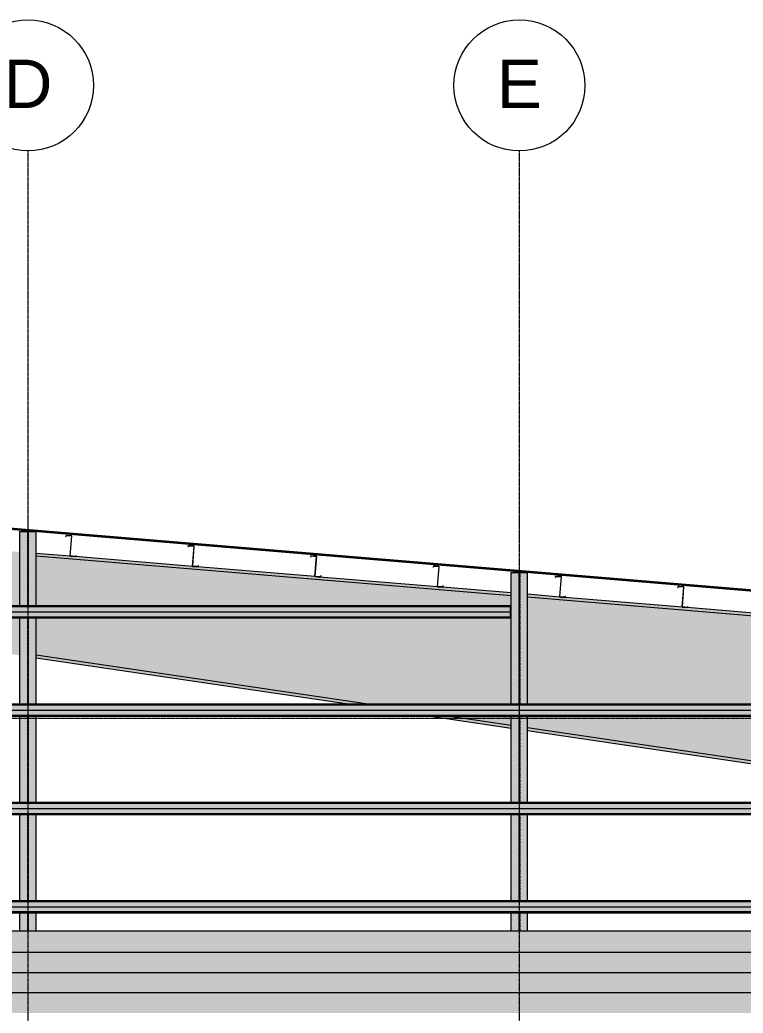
# Model space of a CAD drawing. Header units: inches. Extents: x 20426 to 36348, y -461 to 673.
# Drawn here: x 21386.1 to 21739.3, y 188 to 673 of the extents above; entities that cross this region are included whole.
import ezdxf

# ---------------------------------------------------------------- set-up
doc = ezdxf.new("R2010")
doc.units = ezdxf.units.IN
doc.header["$MEASUREMENT"] = 0
doc.linetypes.add('Grid Line 1_2_', pattern=[0.875, 0.5, -0.125, 0.125, -0.125])
doc.linetypes.add('Hidden 1_8_', pattern=[0.1875, 0.125, -0.0625])
for name, color, linetype, lineweight in [('A-FLOR-LEVL', 51, 'Continuous', 9), ('A-ROOF', 132, 'Continuous', 13), ('A-WALL', 113, 'Continuous', 13), ('I-WALL', 2, 'Continuous', 13), ('S-BEAM', 12, 'Continuous', 9), ('S-COLS', 52, 'Continuous', 9), ('S-GRID', 1, 'Continuous', 9), ('S-GRID-IDEN', 1, 'Continuous', 9)]:
    doc.layers.add(name, color=color, linetype=linetype, lineweight=lineweight)
doc.styles.add('Arial_1', font='arial.ttf', dxfattribs={"height": 23.60479})

# ---------------------------------------------------------------- blocks, each defined once
blk = doc.blocks.new('Girt_Z - 10_D-V4-Elevation - West')
at = {"layer": 'S-BEAM'}
h = blk.add_hatch(color=256, dxfattribs=at)
h.paths.add_polyline_path([(21413.05, 410.92), (21413.58, 411.45), (21413.5, 411.53), (21413.01, 411.03), (21410.7, 411.22), (21410.7, 411.11)], flags=0)
h.paths.add_polyline_path([(21410.63, 411.31), (21411.43, 420.9), (21411.32, 420.91), (21410.52, 411.32)], flags=0)
h.paths.add_polyline_path([(21408.45, 420.69), (21408.94, 421.18), (21411.25, 420.99), (21411.26, 421.1), (21408.9, 421.3), (21408.37, 420.76)], flags=0)
for p, q in [((21408.9, 421.3), (21408.37, 420.76)), ((21408.37, 420.76), (21408.45, 420.69)), ((21408.45, 420.69), (21408.94, 421.18)), ((21411.26, 421.1), (21408.9, 421.3)), ((21408.94, 421.18), (21411.25, 420.99)), ((21411.32, 420.91), (21410.52, 411.32)), ((21410.63, 411.31), (21411.43, 420.9)), ((21413.01, 411.03), (21410.7, 411.22)), ((21410.7, 411.11), (21413.05, 410.92)), ((21413.5, 411.53), (21413.01, 411.03)), ((21413.05, 410.92), (21413.58, 411.45)), ((21413.58, 411.45), (21413.5, 411.53))]:
    blk.add_line(p, q, dxfattribs=at)
for centre, radius, start, end in [((21411.25, 420.91), 0.0782, 355.2364, 83.1136), ((21411.25, 420.91), 0.188, 55.2364, 85.2364), ((21411.25, 420.91), 0.187, 25.2364, 55.2364), ((21411.25, 420.91), 0.187, 355.2364, 25.2364), ((21410.71, 411.3), 0.187, 175.2364, 205.2364), ((21410.71, 411.3), 0.187, 205.2364, 235.2364), ((21410.71, 411.3), 0.188, 235.2364, 265.2364), ((21410.71, 411.3), 0.0782, 175.2364, 262.194)]:
    blk.add_arc(centre, radius, start, end, dxfattribs=at)
blk = doc.blocks.new('Girt_Z - 10_D-V5-Elevation - West')
at = {"layer": 'S-BEAM'}
h = blk.add_hatch(color=256, dxfattribs=at)
h.paths.add_polyline_path([(21472.85, 405.93), (21473.38, 406.47), (21473.3, 406.54), (21472.81, 406.05), (21470.49, 406.24), (21470.49, 406.13)], flags=0)
h.paths.add_polyline_path([(21470.43, 406.32), (21471.23, 415.92), (21471.12, 415.92), (21470.32, 406.33)], flags=0)
h.paths.add_polyline_path([(21468.24, 415.7), (21468.74, 416.2), (21471.05, 416.01), (21471.05, 416.12), (21468.69, 416.31), (21468.17, 415.78)], flags=0)
for p, q in [((21468.69, 416.31), (21468.17, 415.78)), ((21468.17, 415.78), (21468.24, 415.7)), ((21468.24, 415.7), (21468.74, 416.2)), ((21471.05, 416.12), (21468.69, 416.31)), ((21468.74, 416.2), (21471.05, 416.01)), ((21471.12, 415.92), (21470.32, 406.33)), ((21470.43, 406.32), (21471.23, 415.92)), ((21472.81, 406.05), (21470.49, 406.24)), ((21470.49, 406.13), (21472.85, 405.93)), ((21473.3, 406.54), (21472.81, 406.05)), ((21472.85, 405.93), (21473.38, 406.47)), ((21473.38, 406.47), (21473.3, 406.54))]:
    blk.add_line(p, q, dxfattribs=at)
for centre, radius, start, end in [((21471.04, 415.93), 0.188, 25.2364, 85.2364), ((21471.04, 415.93), 0.0782, 24.5288, 83.1136), ((21471.04, 415.93), 0.0782, 355.2364, 24.5288), ((21471.04, 415.93), 0.188, 355.2364, 25.2364), ((21470.5, 406.32), 0.188, 175.2364, 205.2364), ((21470.5, 406.32), 0.188, 205.2364, 235.2364), ((21470.5, 406.32), 0.187, 235.2364, 265.2364), ((21470.5, 406.32), 0.0782, 175.2364, 204.2222), ((21470.5, 406.32), 0.0782, 204.2222, 233.2081), ((21470.5, 406.32), 0.0782, 233.2081, 262.194)]:
    blk.add_arc(centre, radius, start, end, dxfattribs=at)
blk = doc.blocks.new('Girt_Z - 10_D-V6-Elevation - West')
at = {"layer": 'S-BEAM'}
h = blk.add_hatch(color=256, dxfattribs=at)
h.paths.add_polyline_path([(21532.64, 400.95), (21533.17, 401.48), (21533.09, 401.56), (21532.6, 401.06), (21530.29, 401.26), (21530.28, 401.15)], flags=0)
h.paths.add_polyline_path([(21530.22, 401.34), (21531.02, 410.93), (21530.91, 410.94), (21530.11, 401.35)], flags=0)
h.paths.add_polyline_path([(21528.04, 410.72), (21528.53, 411.22), (21530.84, 411.03), (21530.85, 411.14), (21528.49, 411.33), (21527.96, 410.8)], flags=0)
for p, q in [((21528.49, 411.33), (21527.96, 410.8)), ((21527.96, 410.8), (21528.04, 410.72)), ((21528.04, 410.72), (21528.53, 411.22)), ((21530.85, 411.14), (21528.49, 411.33)), ((21528.53, 411.22), (21530.84, 411.03)), ((21530.91, 410.94), (21530.11, 401.35)), ((21530.22, 401.34), (21531.02, 410.93)), ((21530.28, 401.15), (21532.64, 400.95)), ((21532.6, 401.06), (21530.29, 401.26)), ((21533.09, 401.56), (21532.6, 401.06)), ((21532.64, 400.95), (21533.17, 401.48)), ((21533.17, 401.48), (21533.09, 401.56))]:
    blk.add_line(p, q, dxfattribs=at)
for centre, radius, start, end in [((21530.83, 410.95), 0.0782, 53.8212, 83.1136), ((21530.83, 410.95), 0.187, 355.2364, 85.2364), ((21530.83, 410.95), 0.0782, 24.5288, 53.8212), ((21530.83, 410.95), 0.0782, 355.2364, 24.5288), ((21530.3, 401.33), 0.187, 175.2364, 265.2364), ((21530.3, 401.33), 0.0782, 175.2364, 204.2222), ((21530.3, 401.33), 0.0782, 204.2222, 233.2081), ((21530.3, 401.33), 0.0782, 233.2081, 262.194)]:
    blk.add_arc(centre, radius, start, end, dxfattribs=at)
blk = doc.blocks.new('Girt_Z - 10_D-V7-Elevation - West')
at = {"layer": 'S-BEAM'}
h = blk.add_hatch(color=256, dxfattribs=at)
h.paths.add_polyline_path([(21592.43, 395.97), (21592.96, 396.5), (21592.88, 396.58), (21592.39, 396.08), (21590.08, 396.27), (21590.07, 396.16)], flags=0)
h.paths.add_polyline_path([(21590.01, 396.36), (21590.81, 405.95), (21590.7, 405.96), (21589.9, 396.37)], flags=0)
h.paths.add_polyline_path([(21587.83, 405.74), (21588.32, 406.24), (21590.63, 406.04), (21590.64, 406.15), (21588.28, 406.35), (21587.75, 405.82)], flags=0)
for p, q in [((21588.28, 406.35), (21587.75, 405.82)), ((21587.75, 405.82), (21587.83, 405.74)), ((21587.83, 405.74), (21588.32, 406.24)), ((21590.64, 406.15), (21588.28, 406.35)), ((21588.32, 406.24), (21590.63, 406.04)), ((21590.7, 405.96), (21589.9, 396.37)), ((21590.01, 396.36), (21590.81, 405.95)), ((21590.07, 396.16), (21592.43, 395.97)), ((21592.39, 396.08), (21590.08, 396.27)), ((21592.88, 396.58), (21592.39, 396.08)), ((21592.43, 395.97), (21592.96, 396.5)), ((21592.96, 396.5), (21592.88, 396.58))]:
    blk.add_line(p, q, dxfattribs=at)
for centre, radius, start, end in [((21590.62, 405.97), 0.0782, 53.8212, 83.1136), ((21590.62, 405.97), 0.188, 355.2364, 85.2364), ((21590.62, 405.97), 0.0782, 24.5288, 53.8212), ((21590.62, 405.97), 0.0782, 355.2364, 24.5288), ((21590.09, 396.35), 0.188, 175.2364, 235.2364), ((21590.09, 396.35), 0.187, 235.2364, 265.2364), ((21590.09, 396.35), 0.0782, 175.2364, 262.194)]:
    blk.add_arc(centre, radius, start, end, dxfattribs=at)
blk = doc.blocks.new('Girt_Z - 10_D-V8-Elevation - West')
at = {"layer": 'S-BEAM'}
h = blk.add_hatch(color=256, dxfattribs=at)
h.paths.add_polyline_path([(21652.23, 390.99), (21652.75, 391.52), (21652.68, 391.6), (21652.18, 391.1), (21649.87, 391.29), (21649.87, 391.18)], flags=0)
h.paths.add_polyline_path([(21649.8, 391.38), (21650.6, 400.97), (21650.49, 400.98), (21649.7, 391.38)], flags=0)
h.paths.add_polyline_path([(21647.62, 400.76), (21648.11, 401.25), (21650.43, 401.06), (21650.43, 401.17), (21648.07, 401.37), (21647.55, 400.83)], flags=0)
for p, q in [((21648.07, 401.37), (21647.55, 400.83)), ((21647.55, 400.83), (21647.62, 400.76)), ((21647.62, 400.76), (21648.11, 401.25)), ((21650.43, 401.17), (21648.07, 401.37)), ((21648.11, 401.25), (21650.43, 401.06)), ((21650.49, 400.98), (21649.7, 391.38)), ((21649.8, 391.38), (21650.6, 400.97)), ((21652.18, 391.1), (21649.87, 391.29)), ((21649.87, 391.18), (21652.23, 390.99)), ((21652.68, 391.6), (21652.18, 391.1)), ((21652.23, 390.99), (21652.75, 391.52)), ((21652.75, 391.52), (21652.68, 391.6))]:
    blk.add_line(p, q, dxfattribs=at)
for centre, radius, start, end in [((21650.42, 400.98), 0.187, 355.2364, 85.2364), ((21650.42, 400.98), 0.0782, 355.2364, 83.1136), ((21649.88, 391.37), 0.187, 175.2364, 265.2364), ((21649.88, 391.37), 0.0782, 175.2364, 262.194)]:
    blk.add_arc(centre, radius, start, end, dxfattribs=at)
blk = doc.blocks.new('Family7 - Family7-557682-Elevation - West')
at = {"layer": 'S-BEAM'}
h = blk.add_hatch(color=256, dxfattribs=at)
h.paths.add_polyline_path([(22358.76, 330.85), (22360.11, 332), (22354.03, 332.5), (22354.03, 331.25), (22356.08, 331.08)], flags=0)
h.paths.add_polyline_path([(22346.07, 331.91), (22346.07, 333.02), (22332.79, 333.02), (22336.71, 332.69)], flags=0)
h.paths.add_polyline_path([(22276.27, 338.98), (22114.03, 352.5), (22114.03, 351.25), (22261.22, 338.98)], flags=0)
h.paths.add_polyline_path([(22106.07, 351.91), (22106.07, 353.17), (21874.03, 372.5), (21874.03, 371.25), (22104.32, 352.06)], flags=0)
h.paths.add_polyline_path([(21866.07, 371.91), (21866.07, 373.17), (21634.03, 392.5), (21634.03, 391.25), (21832.13, 374.74)], flags=0)
h.paths.add_polyline_path([(21626.07, 391.91), (21626.07, 393.17), (21394.03, 412.5), (21394.03, 411.25), (21600.79, 394.02)], flags=0)
h.paths.add_polyline_path([(21386.07, 411.91), (21386.07, 413.17), (21154.03, 432.5), (21154.04, 431.25), (21370.76, 413.19)], flags=0)
h.paths.add_polyline_path([(21146.07, 431.91), (21146.07, 433.17), (21138.99, 433.76), (21140.54, 432.37)], flags=0)
h = blk.add_hatch(color=256, dxfattribs=at)
h.paths.add_polyline_path([(22321.25, 299.11), (22346.07, 320.12), (22346.07, 331.91), (22332.79, 333.02), (22114.03, 333.02), (22114.03, 303.43), (22319.48, 299.15), (22319.67, 299.3), (22319.68, 299.14), (22319.8, 299.14)], flags=0)
h.paths.add_polyline_path([(22106.07, 303.6), (22106.07, 333.02), (21874.03, 333.02), (21874.03, 308.43), (22104.32, 303.63)], flags=0)
h.paths.add_polyline_path([(21866.07, 308.6), (21866.07, 333.02), (21634.03, 333.02), (21634.03, 327.29), (21743.11, 311.16), (21833.19, 309.28)], flags=0)
h.paths.add_polyline_path([(22354.03, 326.85), (22358.76, 330.85), (22354.03, 331.25), (22354.03, 329.61)], flags=0)
h.paths.add_polyline_path([(21626.07, 328.47), (21626.07, 333.02), (21595.34, 333.02), (21620.16, 329.35)], flags=0)
h.paths.add_polyline_path([(22026.85, 338.98), (22106.07, 338.98), (22106.07, 351.91), (21874.03, 371.25), (21874.03, 338.98), (21949.39, 338.98)], flags=0)
h.paths.add_polyline_path([(21639.52, 338.98), (21866.07, 338.98), (21866.07, 371.91), (21634.03, 391.25), (21634.03, 338.98)], flags=0)
h.paths.add_polyline_path([(22143.05, 338.98), (22261.22, 338.98), (22114.03, 351.24), (22114.03, 338.98)], flags=0)
h.paths.add_polyline_path([(21555.01, 338.98), (21626.07, 338.98), (21626.07, 391.91), (21394.03, 411.25), (21394.03, 386.98), (21625.57, 386.98), (21625.57, 381.02), (21394.03, 381.02), (21394.03, 362.79), (21505.38, 346.32)], flags=0)
h.paths.add_polyline_path([(21386.07, 363.97), (21386.07, 381.02), (21270.79, 381.02), (21368.39, 366.58)], flags=0)
h.paths.add_polyline_path([(21230.47, 386.98), (21386.07, 386.98), (21386.07, 411.91), (21154.03, 431.25), (21154.03, 420.32), (21183.61, 393.91), (21213.46, 389.5)], flags=0)
h.paths.add_polyline_path([(21146.07, 427.43), (21146.07, 431.91), (21141.3, 432.31), (21141.3, 431.69)], flags=0)
h = blk.add_hatch(color=256, dxfattribs=at)
h.paths.add_polyline_path([(22319.8, 297.89), (22321.25, 299.11), (22114.03, 303.43), (22114.03, 302.18), (22297.98, 298.34)], flags=0)
h.paths.add_polyline_path([(22106.07, 302.34), (22106.07, 303.6), (21874.03, 308.43), (21874.03, 307.18), (22104.32, 302.38)], flags=0)
h.paths.add_polyline_path([(21866.07, 307.35), (21866.07, 308.6), (21743.11, 311.16), (21634.03, 327.29), (21634.03, 326.03), (21743, 309.91), (21833.19, 308.03)], flags=0)
h.paths.add_polyline_path([(21626.07, 327.21), (21626.07, 328.47), (21595.34, 333.02), (21586.79, 333.02), (21620.16, 328.08)], flags=0)
h.paths.add_polyline_path([(21546.47, 338.98), (21555.01, 338.98), (21394.03, 362.79), (21394.03, 361.53), (21496.84, 346.32)], flags=0)
h.paths.add_polyline_path([(21386.07, 362.7), (21386.07, 363.97), (21270.79, 381.02), (21262.25, 381.02), (21368.39, 365.32)], flags=0)
h.paths.add_polyline_path([(21230.47, 386.98), (21183.61, 393.91), (21185.3, 392.4), (21221.92, 386.98), (21222.49, 386.98)], flags=0)
for p, q in [((21410.7, 411.11), (21394.03, 412.5)), ((21394.03, 411.25), (21626.07, 391.91)), ((21470.49, 406.13), (21413.05, 410.92)), ((21530.28, 401.15), (21472.85, 405.93)), ((21590.07, 396.16), (21532.64, 400.95)), ((21626.07, 393.17), (21592.43, 395.97)), ((21649.87, 391.18), (21634.03, 392.5)), ((21634.03, 391.25), (21866.07, 371.91)), ((21709.66, 386.2), (21652.23, 390.99)), ((21769.45, 381.22), (21712.02, 386)), ((21555.01, 338.98), (21394.03, 362.79)), ((21394.03, 361.53), (21546.47, 338.98)), ((21586.79, 333.02), (21626.07, 327.21)), ((21626.07, 328.47), (21595.34, 333.02)), ((21743.11, 311.16), (21634.03, 327.29)), ((21634.03, 326.03), (21743, 309.91))]:
    blk.add_line(p, q, dxfattribs=at)
blk = doc.blocks.new('W-Wide Flange-Column - W10X33-556715-Elevation - West')
at = {"layer": 'S-COLS', "linetype": 'Hidden 1_8_'}
for p, q in [((21389.9, 386.98), (21389.9, 423.2)), ((21390.21, 423.2), (21390.21, 386.98)), ((21389.9, 338.98), (21389.9, 381.02)), ((21390.21, 381.02), (21390.21, 338.98)), ((21389.9, 290.98), (21389.9, 333.02)), ((21390.21, 333.02), (21390.21, 290.98)), ((21389.9, 242.98), (21389.9, 285.02)), ((21390.21, 285.02), (21390.21, 242.98)), ((21389.9, 228), (21389.9, 237.02)), ((21390.21, 237.02), (21390.21, 228))]:
    blk.add_line(p, q, dxfattribs=at)
blk = doc.blocks.new('W-Wide Flange-Column - W10X33-556716-Elevation - West')
at = {"layer": 'S-COLS', "linetype": 'Hidden 1_8_'}
for p, q in [((21629.9, 338.98), (21629.9, 403.2)), ((21630.21, 403.2), (21630.21, 338.98)), ((21629.9, 290.98), (21629.9, 333.02)), ((21630.21, 333.02), (21630.21, 290.98)), ((21629.9, 242.98), (21629.9, 285.02)), ((21630.21, 285.02), (21630.21, 242.98)), ((21629.9, 228), (21629.9, 237.02)), ((21630.21, 237.02), (21630.21, 228))]:
    blk.add_line(p, q, dxfattribs=at)
blk = doc.blocks.new('Girt_Z - 10_D-559342-Elevation - West')
at = {"layer": 'S-BEAM'}
for points in [[(22343.07, 217.2), (22343.07, 217.59), (20676.75, 217.59), (20676.75, 217.2), (22336.71, 217.2)], [(21387.76, 216.98), (22343.07, 216.98), (22343.07, 217.2), (20676.75, 217.2), (20676.75, 216.98), (21368.39, 216.98)], [(21445.86, 207.72), (22343.07, 207.72), (22343.07, 216.98), (20676.75, 216.98), (20676.75, 207.72), (21407.13, 207.72)]]:
    blk.add_hatch(color=256, dxfattribs=at).paths.add_polyline_path(points, flags=0)
blk.add_line((22343.07, 217.59), (20676.75, 217.59), dxfattribs=at)
blk = doc.blocks.new('Girt_Z - 8_D-559297-Elevation - West')
at = {"layer": 'S-BEAM'}
for points in [[(22356.08, 242.5), (22364.05, 242.5), (22364.05, 242.98), (21136.05, 242.98), (21136.05, 242.5), (22336.71, 242.5)], [(22356.08, 240.13), (22364.05, 240.13), (22364.05, 242.5), (21136.05, 242.5), (21136.05, 240.13), (22336.71, 240.13)], [(21639.52, 239.95), (22364.05, 239.97), (22364.05, 240.13), (21136.05, 240.13), (21136.05, 239.95), (21620.16, 239.95)], [(21716.99, 239.87), (22364.05, 239.91), (22364.05, 239.95), (21136.05, 239.91), (21136.05, 239.87), (21639.52, 239.87)]]:
    blk.add_hatch(color=256, dxfattribs=at).paths.add_polyline_path(points, flags=0)
h = blk.add_hatch(color=256, dxfattribs=at)
h.paths.add_polyline_path([(22360.63, 237.55), (22364.05, 237.55), (22364.05, 239.87), (22360.16, 239.87), (22360.16, 237.55)], flags=0)
h.paths.add_polyline_path([(21145.68, 237.55), (22360.05, 237.55), (22360.05, 239.87), (22360.05, 239.87), (21136.05, 239.87), (21136.05, 237.55)], flags=0)
h = blk.add_hatch(color=256, dxfattribs=at)
h.paths.add_polyline_path([(21833.19, 237.1), (22360.53, 237.1), (22360.05, 237.55), (21136.05, 237.55), (21136.05, 237.1), (21794.46, 237.1)], flags=0)
h.paths.add_polyline_path([(22360.7, 237.1), (22364.05, 237.1), (22364.05, 237.55), (22360.22, 237.5), (22360.63, 237.16)], flags=0)
h = blk.add_hatch(color=256, dxfattribs=at)
h.paths.add_polyline_path([(21136.05, 237.02), (22360.63, 237.02), (22360.53, 237.1), (21136.05, 237.1)], flags=0)
h.paths.add_polyline_path([(22364.05, 237.02), (22364.05, 237.1), (22360.7, 237.1), (22360.7, 237.02)], flags=0)
for p, q in [((21136.05, 242.98), (22364.05, 242.98)), ((21136.05, 242.5), (22364.05, 242.5)), ((21136.05, 239.95), (22364.05, 239.95)), ((21136.05, 239.87), (22364.05, 239.87)), ((21136.05, 237.55), (22360.05, 237.55)), ((21136.05, 237.1), (22360.53, 237.1)), ((21136.05, 237.02), (22364.05, 237.02))]:
    blk.add_line(p, q, dxfattribs=at)
blk = doc.blocks.new('Girt_Z - 8_D-V28-Elevation - West')
at = {"layer": 'S-BEAM'}
for points in [[(22356.08, 338.5), (22364.05, 338.5), (22364.05, 338.98), (21136.05, 338.98), (21136.05, 338.5), (22346.4, 338.5)], [(22356.08, 336.13), (22364.05, 336.13), (22364.05, 338.5), (21136.05, 338.5), (21136.05, 336.13), (22346.4, 336.13)], [(22364.05, 335.95), (22364.05, 336.13), (21136.05, 336.13), (21136.05, 335.95), (22356.08, 335.95)], [(21136.05, 335.87), (22364.05, 335.91), (22364.05, 335.95), (21136.05, 335.91)], [(21484.59, 333.55), (22364.05, 333.55), (22364.05, 335.87), (21136.05, 335.87), (21136.05, 333.55), (21407.13, 333.55)], [(22356.08, 333.1), (22364.05, 333.1), (22364.05, 333.55), (21136.05, 333.55), (21136.05, 333.1), (22346.4, 333.1)], [(21484.59, 333.02), (22364.05, 333.02), (22364.05, 333.1), (21136.05, 333.1), (21136.05, 333.02), (21407.13, 333.02)]]:
    blk.add_hatch(color=256, dxfattribs=at).paths.add_polyline_path(points, flags=0)
for p, q in [((21136.05, 338.98), (22364.05, 338.98)), ((21136.05, 338.5), (22364.05, 338.5)), ((21136.05, 335.95), (22364.05, 335.95)), ((21136.05, 335.87), (22364.05, 335.87)), ((21136.05, 333.55), (22364.05, 333.55)), ((21136.05, 333.1), (22364.05, 333.1)), ((21136.05, 333.02), (22364.05, 333.02))]:
    blk.add_line(p, q, dxfattribs=at)
blk = doc.blocks.new('Girt_Z - 8_D-559304-Elevation - West')
at = {"layer": 'S-BEAM'}
for points in [[(21600.79, 386.5), (21625.57, 386.5), (21625.57, 386.98), (21136.05, 386.98), (21136.05, 386.5), (21562.06, 386.5)], [(21329.66, 384.13), (21625.57, 384.13), (21625.57, 386.5), (21136.05, 386.5), (21136.05, 384.13), (21252.2, 384.13)], [(21329.66, 383.95), (21625.57, 383.97), (21625.57, 384.13), (21136.05, 384.13), (21136.05, 383.95), (21252.2, 383.95)], [(21329.66, 383.87), (21625.57, 383.91), (21625.57, 383.95), (21136.05, 383.91), (21136.05, 383.87), (21252.2, 383.87)], [(21600.79, 381.55), (21625.57, 381.55), (21625.57, 383.87), (21136.05, 383.87), (21136.05, 381.55), (21562.06, 381.55)], [(21600.79, 381.1), (21625.57, 381.1), (21625.57, 381.55), (21136.05, 381.55), (21136.05, 381.1), (21562.06, 381.1)], [(21329.66, 381.02), (21625.57, 381.02), (21625.57, 381.1), (21136.05, 381.1), (21136.05, 381.02), (21252.2, 381.02)]]:
    blk.add_hatch(color=256, dxfattribs=at).paths.add_polyline_path(points, flags=0)
for p, q in [((21136.05, 386.5), (21136.05, 386.98)), ((21136.05, 386.98), (21625.57, 386.98)), ((21136.05, 384.13), (21136.05, 386.5)), ((21136.05, 386.5), (21625.57, 386.5)), ((21136.05, 383.95), (21136.05, 384.13)), ((21136.05, 383.95), (21625.57, 383.95)), ((21136.05, 383.87), (21136.05, 383.95)), ((21136.05, 381.55), (21136.05, 383.87)), ((21136.05, 383.87), (21625.57, 383.87)), ((21625.57, 386.98), (21625.57, 386.5)), ((21625.57, 386.5), (21625.57, 384.13)), ((21625.57, 384.13), (21625.57, 383.95)), ((21625.57, 383.95), (21625.57, 383.87)), ((21625.57, 383.87), (21625.57, 381.55)), ((21136.05, 381.1), (21136.05, 381.55)), ((21136.05, 381.55), (21625.57, 381.55)), ((21136.05, 381.02), (21136.05, 381.1)), ((21136.05, 381.1), (21625.57, 381.1)), ((21136.05, 381.02), (21625.57, 381.02)), ((21625.57, 381.55), (21625.57, 381.1)), ((21625.57, 381.1), (21625.57, 381.02))]:
    blk.add_line(p, q, dxfattribs=at)
blk = doc.blocks.new('Grid - Grid Head - Circle-14747-Elevation - West')
at = {"layer": 'S-GRID-IDEN'}
blk.add_circle((21150.05, 641), 32, dxfattribs=at)

msp = doc.modelspace()

# ---------------------------------------------------------------- hatches: boundary and pattern name
at = {"layer": 'A-ROOF', "transparency": 33554611}
msp.add_hatch(color=256, dxfattribs=at).paths.add_polyline_path([(22368.84, 341.97), (22368.84, 342.44), (21131.27, 445.57), (21131.27, 445.1), (22356.08, 343.03)], flags=0)
at = {"layer": 'I-WALL'}
h = msp.add_hatch(color=256, dxfattribs=at)
h.paths.add_polyline_path([(22347.05, 0), (22347.05, 45.02), (22343.07, 45.02), (22343.07, 0), (22346.4, 0)], flags=0)
h.paths.add_polyline_path([(22353.05, 0), (22368.8, 0), (22368.8, 45.02), (22353.05, 45.02), (22353.05, 3.64)], flags=0)
h.paths.add_polyline_path([(22343.07, 48.05), (22347.05, 48.05), (22347.05, 93.02), (22343.07, 93.02), (22343.07, 62.14)], flags=0)
h.paths.add_polyline_path([(22353.05, 48.05), (22368.8, 48.05), (22368.8, 93.02), (22353.05, 93.02), (22353.05, 53.79)], flags=0)
h.paths.add_polyline_path([(22368.8, 96.05), (22368.8, 141.02), (22357.05, 141.02), (22357.05, 144.05), (22368.8, 144.05), (22368.8, 184.06), (22356.25, 186.16), (22356.25, 122.39), (22353.05, 122.39), (22353.05, 96.05), (22356.08, 96.05)], flags=0)
h.paths.add_polyline_path([(22343.07, 96.05), (22347.05, 96.05), (22347.05, 122.39), (22343.85, 122.39), (22343.85, 152.09), (22343.35, 152.09), (22343.35, 147.72), (22343.07, 147.72), (22343.07, 107.89)], flags=0)
h.paths.add_polyline_path([(22368.8, 206.88), (22368.8, 217.01), (22343.85, 221.17), (22343.85, 209.73), (22356.25, 209.69), (22356.25, 208.97), (22365.22, 207.47)], flags=0)
h.paths.add_polyline_path([(22368.8, 217.49), (22368.8, 228), (21132.05, 228), (21132.05, 220.35), (22343.07, 220.35), (22343.07, 221.78), (22368.05, 217.62)], flags=0)
h = msp.add_hatch(color=256, dxfattribs=at)
h.paths.add_polyline_path([(22368.8, 217.01), (22368.8, 217.49), (22343.07, 221.78), (22343.07, 221.3), (22368.05, 217.14)], flags=0)
h.paths.add_polyline_path([(21407.13, 217.59), (22343.07, 217.59), (22343.07, 220.35), (21132.05, 220.35), (21132.05, 217.59), (21387.76, 217.59)], flags=0)
at = {"layer": 'S-COLS'}
h = msp.add_hatch(color=256, dxfattribs=at)
h.paths.add_polyline_path([(21386.07, 228), (21394.03, 228), (21394.03, 237.02), (21386.07, 237.02)], flags=0)
h.paths.add_polyline_path([(21386.07, 242.98), (21394.03, 242.98), (21394.03, 285.02), (21386.07, 285.02), (21386.07, 246.02)], flags=0)
h.paths.add_polyline_path([(21394.03, 290.98), (21394.03, 333.02), (21386.07, 333.02), (21386.07, 290.98)], flags=0)
h.paths.add_polyline_path([(21386.07, 338.98), (21394.03, 338.98), (21394.03, 381.02), (21386.07, 381.02), (21386.07, 346.32)], flags=0)
h.paths.add_polyline_path([(21386.07, 386.98), (21394.03, 386.98), (21394.03, 423.2), (21386.07, 423.2), (21386.07, 413.19)], flags=0)
h = msp.add_hatch(color=256, dxfattribs=at)
h.paths.add_polyline_path([(21626.07, 228), (21634.03, 228), (21634.03, 237.02), (21626.07, 237.02), (21626.07, 229.31)], flags=0)
h.paths.add_polyline_path([(21626.07, 242.98), (21634.03, 242.98), (21634.03, 285.02), (21626.07, 285.02), (21626.07, 246.02)], flags=0)
h.paths.add_polyline_path([(21626.07, 290.98), (21634.03, 290.98), (21634.03, 333.02), (21626.07, 333.02), (21626.07, 312.89)], flags=0)
h.paths.add_polyline_path([(21626.07, 338.98), (21634.03, 338.98), (21634.03, 403.2), (21626.07, 403.2), (21626.07, 346.32)], flags=0)

# ---------------------------------------------------------------- linework, layer by layer
at = {"layer": 'A-FLOR-LEVL', "linetype": 'Grid Line 1_2_'}
msp.add_line((20426.1, 332), (23162.87, 332), dxfattribs=at)
at = {"layer": 'A-ROOF'}
for p, q in [((21131.27, 445.57), (22368.84, 342.44)), ((22368.84, 342.44), (21131.27, 445.57)), ((21131.27, 445.1), (22368.05, 342.03))]:
    msp.add_line(p, q, dxfattribs=at)
at = {"layer": 'A-WALL'}
for p, q in [((22368.84, 341.97), (21131.27, 445.1)), ((22368.84, 228), (21131.27, 228))]:
    msp.add_line(p, q, dxfattribs=at)
at = {"layer": 'S-COLS'}
for p, q in [((21386.07, 423.2), (21394.03, 423.2)), ((21386.07, 386.98), (21386.07, 423.2)), ((21394.03, 386.98), (21394.03, 423.2)), ((21626.07, 403.2), (21634.03, 403.2)), ((21626.07, 338.98), (21626.07, 403.2)), ((21634.03, 338.98), (21634.03, 403.2)), ((21386.07, 338.98), (21386.07, 381.02)), ((21394.03, 338.98), (21394.03, 381.02)), ((21386.07, 290.98), (21386.07, 333.02)), ((21394.03, 290.98), (21394.03, 333.02)), ((21626.07, 290.98), (21626.07, 333.02)), ((21634.03, 290.98), (21634.03, 333.02)), ((21386.07, 242.98), (21386.07, 285.02)), ((21394.03, 242.98), (21394.03, 285.02)), ((21626.07, 242.98), (21626.07, 285.02)), ((21634.03, 242.98), (21634.03, 285.02)), ((21386.07, 228), (21386.07, 237.02)), ((21394.03, 228), (21394.03, 237.02)), ((21626.07, 228), (21626.07, 237.02)), ((21634.03, 228), (21634.03, 237.02))]:
    msp.add_line(p, q, dxfattribs=at)
at = {"layer": 'S-GRID', "linetype": 'Grid Line 1_2_'}
for p, q in [((21390.05, -132), (21390.05, 609)), ((21630.05, -132), (21630.05, 609))]:
    msp.add_line(p, q, dxfattribs=at)

# ---------------------------------------------------------------- block references
at = {"layer": 'S-BEAM'}
for name, p in [('Family7 - Family7-557682-Elevation - West', (0, 0)), ('Girt_Z - 10_D-V4-Elevation - West', (0, 0)), ('Girt_Z - 10_D-V5-Elevation - West', (0, 0)), ('Girt_Z - 10_D-V6-Elevation - West', (0, 0)), ('Girt_Z - 10_D-V7-Elevation - West', (0, 0)), ('Girt_Z - 10_D-V8-Elevation - West', (0, 0)), ('Girt_Z - 10_D-V8-Elevation - West', (59.79, -4.98)), ('Girt_Z - 8_D-559304-Elevation - West', (0, 0)), ('Girt_Z - 8_D-V28-Elevation - West', (0, 0)), ('Girt_Z - 8_D-559297-Elevation - West', (0, 48)), ('Girt_Z - 8_D-559297-Elevation - West', (0, 0)), ('Girt_Z - 10_D-559342-Elevation - West', (0, 0)), ('Girt_Z - 10_D-559342-Elevation - West', (0, -9.86)), ('Girt_Z - 10_D-559342-Elevation - West', (0, -19.73))]:
    msp.add_blockref(name, p, dxfattribs=at)
at = {"layer": 'S-COLS', "linetype": 'Hidden 1_8_'}
for name in ['W-Wide Flange-Column - W10X33-556715-Elevation - West', 'W-Wide Flange-Column - W10X33-556716-Elevation - West']:
    msp.add_blockref(name, (0, 0), dxfattribs=at)
at = {"layer": 'S-GRID-IDEN'}
for p in [(240, 0), (480, 0)]:
    msp.add_blockref('Grid - Grid Head - Circle-14747-Elevation - West', p, dxfattribs=at)

# ---------------------------------------------------------------- next in the draw order: texts
at = {"layer": 'S-GRID-IDEN', "char_height": 23.6, "attachment_point": 2, "line_spacing_factor": 0.938532, "style": 'Arial_1', "bg_fill": 3, "box_fill_scale": 1.25, "bg_fill_color": 0, "bg_fill_transparency": 0}
for s, insert, width in [('D', (21390.05, 653.58), 28.224), ('E', (21630.05, 653.58), 26.208)]:
    msp.add_mtext(s, dxfattribs=dict(at, insert=insert, width=width))

doc.saveas('drawing.dxf')
